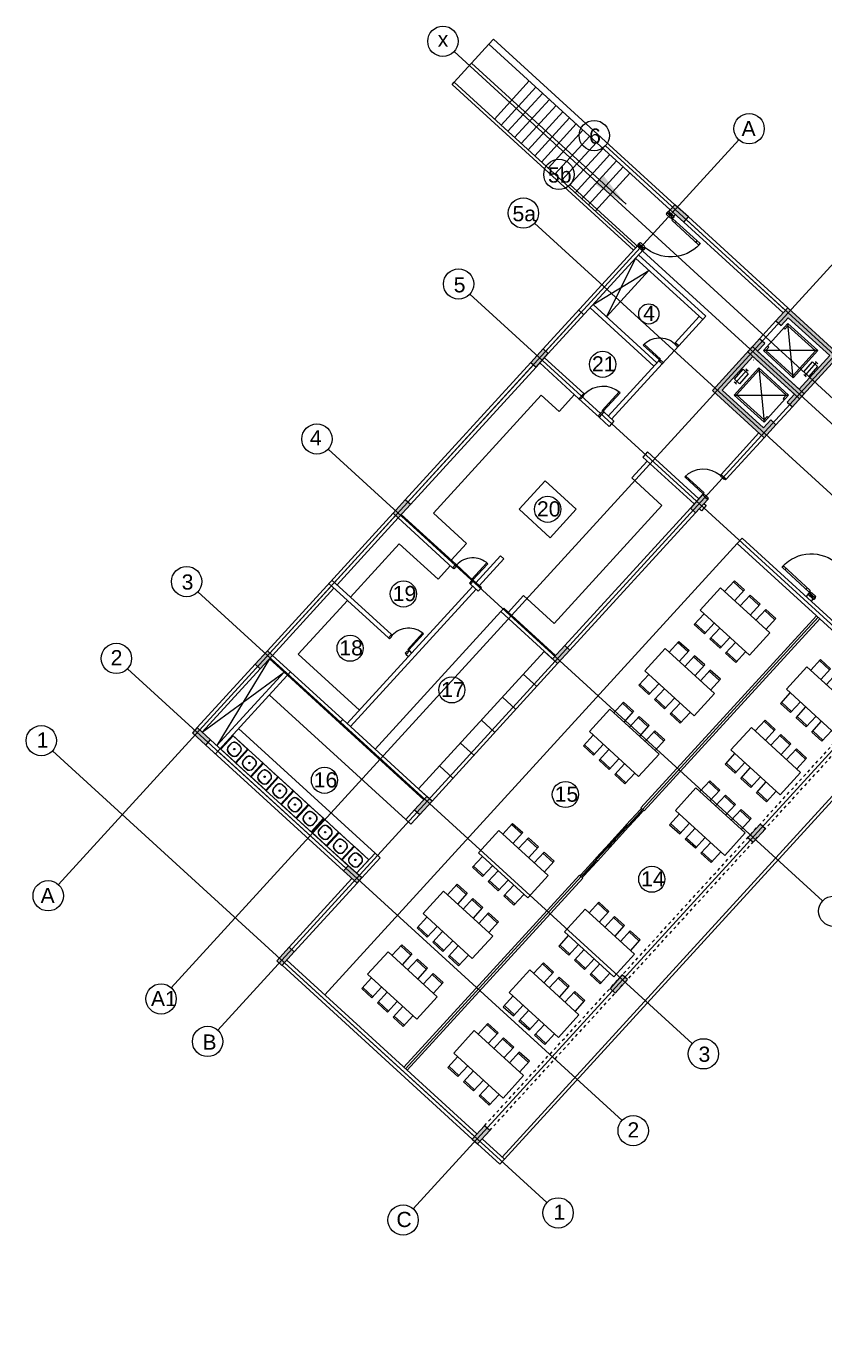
# Model space of a CAD drawing. Header units: metres. Extents: x 750 to 3116, y -341 to 1465.
# Drawn here: x 1546.46 to 1572.8, y 976.46 to 1019.56 of the extents above; entities that cross this region are included whole.
import ezdxf

# ---------------------------------------------------------------- set-up
doc = ezdxf.new("R2010")
doc.units = ezdxf.units.M
doc.linetypes.add('ACAD_ISO02W100', pattern=[15, 12, -3])
doc.linetypes.add('HIDDEN', pattern=[0.375, 0.25, -0.125])
for name, color, linetype, lineweight in [('A-Door', 254, 'Continuous', 5), ('Bathroom Door', 252, 'Continuous', 5), ('Bathroom fur', 252, 'Continuous', 5), ('Centre Line', 7, 'Continuous', 13), ('Column', 50, 'Continuous', 20), ('Cutout', 153, 'Continuous', 5), ('Door', 253, 'Continuous', 5), ('Furniture', 44, 'Continuous', 5), ('Glass', 254, 'Continuous', 0), ('GUIDE LINE', 7, 'Continuous', 5), ('Hatch', 251, 'Continuous', 5), ('Hidden line', 251, 'Continuous', 5), ('Inverted beam', 252, 'Continuous', 5), ('Levels', 252, 'Continuous', 5), ('Railing', 190, 'Continuous', 5), ('Stiarcase', 180, 'Continuous', 5), ('Wall ext', 20, 'Continuous', 18)]:
    doc.layers.add(name, color=color, linetype=linetype, lineweight=lineweight)
doc.layers.add('Text', color=7, linetype='Continuous')
doc.styles.get("Standard").update_dxf_attribs({"font": 'arial.ttf'})
doc.dimstyles.new('ISO-25', dxfattribs={"dimtxt": 2, "dimasz": 2, "dimexe": 1.25, "dimexo": 0.625, "dimgap": 1.5, "dimtad": 1, "dimtxsty": 'Standard', "dimblk": 'DOT', "dimcen": 1.5, "dimadec": 0, "dimazin": 0, "dimtfac": 1, "dimtmove": 0, "dimatfit": 3, "dimfxl": 0, "dimarcsym": 0})

# ---------------------------------------------------------------- blocks, each defined once
blk = doc.blocks.new('p wc')
at = {"layer": 'Bathroom fur', "ltscale": 0.35}
for p, q in [((29939889, 12241290), (29939956, 12241886)), ((29940602, 12241813), (29939956, 12241886)), ((29940534, 12241217), (29940602, 12241813)), ((29940534, 12241217), (29939889, 12241290))]:
    blk.add_line(p, q, dxfattribs=at)
at = {"layer": 'Bathroom fur'}
for p, q in [((29940332, 12241740), (29940213, 12241753)), ((29940333, 12241748), (29940214, 12241761)), ((29940048, 12241629), (29940034, 12241510)), ((29940056, 12241628), (29940042, 12241509)), ((29940166, 12241344), (29940286, 12241330)), ((29940167, 12241352), (29940287, 12241338)), ((29940444, 12241463), (29940457, 12241583)), ((29940452, 12241462), (29940465, 12241582))]:
    blk.add_line(p, q, dxfattribs=at)
blk.add_circle((29940245, 12241552), 22.5, dxfattribs=at)
for centre, radius, start, end in [((29940197, 12241612), 150, 83.5429, 173.5429), ((29940197, 12241612), 142, 83.5429, 173.5429), ((29940316, 12241599), 142, 353.5429, 83.5429), ((29940316, 12241599), 150, 353.5429, 83.5429), ((29940183, 12241493), 150, 173.5429, 263.5429), ((29940183, 12241493), 142, 173.5429, 263.5429), ((29940302, 12241479), 150, 263.5429, 353.5429), ((29940302, 12241479), 142, 263.5429, 353.5429)]:
    blk.add_arc(centre, radius, start, end, dxfattribs=at)
blk = doc.blocks.new('Dining Table')
at = {"layer": 'Furniture', "color": 0, "linetype": 'ByBlock'}
for p, q in [((29872645, 12208379), (29872645, 12208859)), ((29872645, 12208859), (29873095, 12208859)), ((29872645, 12208809), (29873095, 12208809)), ((29873095, 12208859), (29873095, 12208379)), ((29873345, 12208859), (29873345, 12208379)), ((29873795, 12208859), (29873345, 12208859)), ((29873795, 12208809), (29873345, 12208809)), ((29873795, 12208379), (29873795, 12208859)), ((29874495, 12208859), (29874045, 12208859)), ((29874045, 12208859), (29874045, 12208379)), ((29874495, 12208809), (29874045, 12208809)), ((29874495, 12208379), (29874495, 12208859)), ((29872470, 12208379), (29872470, 12207379)), ((29874670, 12208379), (29872470, 12208379)), ((29874670, 12207379), (29874670, 12208379)), ((29874670, 12207379), (29872470, 12207379)), ((29872645, 12207379), (29872645, 12206899)), ((29873095, 12206899), (29873095, 12207379)), ((29873345, 12206899), (29873345, 12207379)), ((29873795, 12207379), (29873795, 12206899)), ((29874045, 12206899), (29874045, 12207379)), ((29874495, 12207379), (29874495, 12206899)), ((29872645, 12206949), (29873095, 12206949)), ((29872645, 12206899), (29873095, 12206899)), ((29873795, 12206949), (29873345, 12206949)), ((29873795, 12206899), (29873345, 12206899)), ((29874495, 12206949), (29874045, 12206949)), ((29874495, 12206899), (29874045, 12206899))]:
    blk.add_line(p, q, dxfattribs=at)
blk = doc.blocks.new('Door 900')
at = {"layer": 'A-Door'}
for points in [[(29934124, 12198491), (29934164, 12198491), (29934164, 12198476), (29934239, 12198476), (29934314, 12198476), (29934314, 12198491), (29934354, 12198491), (29934354, 12198524), (29934239, 12198524), (29934124, 12198524)], [(29934164, 12197672), (29934314, 12197672), (29934314, 12197658), (29934354, 12197658), (29934354, 12197624), (29934239, 12197624), (29934124, 12197624), (29934124, 12197658), (29934164, 12197658)]]:
    blk.add_lwpolyline(points, close=True, dxfattribs=at)
blk.add_lwpolyline([(29935187, 12197658), (29934354, 12197658), (29934354, 12197698), (29935185, 12197698)], dxfattribs=at)
blk.add_arc((29934327, 12197631), 860, 1.7769, 88.2024, dxfattribs=at)
blk = doc.blocks.new('Door1')
at = {"layer": 'Bathroom Door'}
for p, q in [((1900.586, 444.886), (1899.856, 444.886)), ((1900.586, 444.846), (1899.857, 444.846))]:
    blk.add_line(p, q, dxfattribs=at)
for points in [[(1900.736, 444.921), (1900.586, 444.921), (1900.586, 444.886), (1900.636, 444.886), (1900.636, 444.871), (1900.736, 444.871), (1900.736, 444.921)], [(1900.586, 444.886), (1900.586, 444.846)], [(1900.736, 444.121), (1900.586, 444.121), (1900.586, 444.156), (1900.636, 444.156), (1900.636, 444.171), (1900.736, 444.171), (1900.736, 444.121)]]:
    blk.add_lwpolyline(points, dxfattribs=at)
blk.add_arc((1900.586, 444.886), 0.73, 180, 270, dxfattribs=at)
blk = doc.blocks.new('_Dot')
at = {"color": 0, "linetype": 'ByBlock', "lineweight": -2}
blk.add_line((-0.5, 0), (-1, 0), dxfattribs=at)
at = {"color": 0, "linetype": 'ByBlock', "const_width": 0.5}
blk.add_lwpolyline([(-0.25, 0, 1), (0.25, 0, 1)], format="xyb", close=True, dxfattribs=at)
blk = doc.blocks.new('Sliding door')
at = {"layer": 'Door'}
for p, q in [((29850796, 12200755), (29850108, 12200755)), ((29850846, 12200755), (29851508, 12200755)), ((29850846, 12200730), (29851508, 12200730)), ((29851608, 12200755), (29852271, 12200755)), ((29851608, 12200730), (29852271, 12200730)), ((29852321, 12200755), (29853008, 12200755)), ((29850158, 12200705), (29850746, 12200705)), ((29850158, 12200680), (29850746, 12200680)), ((29850158, 12200655), (29850746, 12200655)), ((29850796, 12200655), (29852321, 12200655)), ((29850846, 12200705), (29851508, 12200705)), ((29851508, 12200680), (29851401, 12200680)), ((29851608, 12200705), (29852271, 12200705)), ((29851608, 12200680), (29851716, 12200680)), ((29852371, 12200705), (29852958, 12200705)), ((29852371, 12200680), (29852958, 12200680)), ((29852371, 12200655), (29852958, 12200655))]:
    blk.add_line(p, q, dxfattribs=at)
for points in [[(29850108, 12200655), (29850058, 12200655), (29850058, 12200755), (29850108, 12200755)], [(29850796, 12200705), (29850846, 12200705), (29850846, 12200755), (29850796, 12200755)], [(29851508, 12200705), (29851558, 12200705), (29851558, 12200755), (29851508, 12200755)], [(29851558, 12200705), (29851608, 12200705), (29851608, 12200755), (29851558, 12200755)], [(29852271, 12200705), (29852321, 12200705), (29852321, 12200755), (29852271, 12200755)], [(29853058, 12200655), (29853008, 12200655), (29853008, 12200755), (29853058, 12200755)], [(29850108, 12200655), (29850158, 12200655), (29850158, 12200705), (29850108, 12200705)], [(29850746, 12200655), (29850796, 12200655), (29850796, 12200705), (29850746, 12200705)], [(29851388, 12200680), (29851401, 12200688), (29851401, 12200673)], [(29851729, 12200680), (29851716, 12200688), (29851716, 12200673)], [(29852321, 12200655), (29852371, 12200655), (29852371, 12200705), (29852321, 12200705)], [(29852958, 12200655), (29853008, 12200655), (29853008, 12200705), (29852958, 12200705)]]:
    blk.add_lwpolyline(points, close=True, dxfattribs=at)
blk = doc.blocks.new('lift1')
at = {"layer": 'Hatch', "transparency": 33554687}
h = blk.add_hatch(color=256, dxfattribs=at)
h.dxf.hatch_style = 1
h.paths.add_polyline_path([(29921053, 12204431), (29920354, 12203626), (29920180, 12203777), (29920729, 12204408), (29919333, 12205622), (29919104, 12205358), (29918930, 12205509), (29919310, 12205946)])
h.paths.add_polyline_path([(29920180, 12203777), (29920354, 12203626), (29919768, 12202951), (29918024, 12204467), (29918405, 12204905), (29918579, 12204754), (29918349, 12204489), (29919745, 12203276)])
for p, q in [((29919194, 12205280), (29919238, 12205241)), ((29918669, 12204676), (29918707, 12204643))]:
    blk.add_line(p, q)
at = {"lineweight": 5}
for p, q in [((29919536, 12203651), (29919330, 12205430)), ((29920333, 12204556), (29918533, 12204526)), ((29920311, 12204167), (29919926, 12203735)), ((29920353, 12204131), (29920272, 12204201)), ((29919968, 12203699), (29919886, 12203770))]:
    blk.add_line(p, q, dxfattribs=at)
for points in [[(29920333, 12204556), (29919330, 12205430), (29918533, 12204526), (29919536, 12203651)], [(29920182, 12204188), (29919887, 12203861), (29920056, 12203714), (29920350, 12204041)]]:
    blk.add_lwpolyline(points, close=True, dxfattribs=at)
blk.add_lwpolyline([(29918707, 12204643), (29918610, 12204531), (29919531, 12203728), (29920256, 12204550), (29919335, 12205353), (29919238, 12205241)], dxfattribs=at)
at = {"layer": 'Column'}
blk.add_lwpolyline([(29918930, 12205509), (29919310, 12205946), (29921053, 12204431), (29919768, 12202951), (29918024, 12204467), (29918405, 12204905), (29918579, 12204754), (29918349, 12204489), (29919745, 12203276), (29920729, 12204408), (29919333, 12205622), (29919104, 12205358), (29918930, 12205509)], dxfattribs=at)
blk = doc.blocks.new('door 1500')
at = {"layer": 'Door'}
for p, q in [((11493492.435, 4446033.785), (11493492.43, 4446033.735)), ((11493492.609, 4446033.719), (11493492.43, 4446033.735)), ((11493492.435, 4446033.785), (11493492.664, 4446033.765)), ((11493492.631, 4446033.804), (11493492.474, 4446033.818)), ((11493492.61, 4446033.734), (11493492.609, 4446033.719)), ((11493492.61, 4446033.734), (11493492.661, 4446033.729)), ((11493492.664, 4446033.765), (11493492.661, 4446033.729)), ((11493492.315, 4446032.42), (11493492.319, 4446032.471)), ((11493492.315, 4446032.42), (11493492.544, 4446032.4)), ((11493492.498, 4446032.455), (11493492.319, 4446032.471)), ((11493492.505, 4446032.367), (11493492.348, 4446032.381)), ((11493492.497, 4446032.441), (11493492.498, 4446032.455)), ((11493492.497, 4446032.441), (11493492.547, 4446032.436)), ((11493492.544, 4446032.4), (11493492.547, 4446032.436)), ((11493492.546, 4446032.428), (11493492.569, 4446032.426)), ((11493492.559, 4446032.438), (11493492.557, 4446032.415)), ((11493492.585, 4446032.436), (11493492.571, 4446032.437)), ((11493492.571, 4446032.437), (11493492.573, 4446032.415)), ((11493492.573, 4446032.415), (11493493.788, 4446032.308)), ((11493492.589, 4446032.476), (11493492.585, 4446032.436)), ((11493493.783, 4446032.371), (11493492.589, 4446032.476)), ((11493492.711, 4446032.465), (11493492.706, 4446032.404)), ((11493493.661, 4446032.382), (11493493.656, 4446032.32)), ((11493493.78, 4446032.331), (11493493.783, 4446032.371)), ((11493493.794, 4446032.33), (11493493.78, 4446032.331)), ((11493493.788, 4446032.308), (11493493.794, 4446032.33))]:
    blk.add_line(p, q, dxfattribs=at)
for points in [[(11493492.433, 4446033.847), (11493492.44, 4446033.846), (11493492.433, 4446033.767), (11493492.426, 4446033.768, -0.414214), (11493492.419, 4446033.776), (11493492.425, 4446033.84, -0.414214)], [(11493492.676, 4446033.826), (11493492.669, 4446033.826), (11493492.662, 4446033.747), (11493492.67, 4446033.747, 0.414214), (11493492.677, 4446033.753), (11493492.683, 4446033.818, 0.414214)], [(11493492.302, 4446032.353), (11493492.309, 4446032.352), (11493492.316, 4446032.438), (11493492.309, 4446032.439, 0.414214), (11493492.301, 4446032.432), (11493492.295, 4446032.361, 0.414214)], [(11493492.545, 4446032.331), (11493492.538, 4446032.332), (11493492.545, 4446032.418), (11493492.553, 4446032.418, -0.414214), (11493492.559, 4446032.41), (11493492.553, 4446032.338, -0.414214)]]:
    blk.add_lwpolyline(points, format="xyb", close=True, dxfattribs=at)
for radius in [0.00865, 0.00577]:
    blk.add_circle((11493492.558, 4446032.427), radius, dxfattribs=at)
at = {"layer": 'Door', "linetype": 'HIDDEN', "ltscale": 10}
blk.add_arc((11493492.493, 4446032.434), 1.305, 355.4248, 84.8429, dxfattribs=at)

msp = doc.modelspace()

# ---------------------------------------------------------------- hatches: boundary and pattern name
at = {"layer": 'Hatch', "transparency": 33554687}
h = msp.add_hatch(color=256, dxfattribs=at)
h.dxf.hatch_style = 1
h.paths.add_polyline_path([(1646.175, 977.256), (1646.005, 977.411), (1645.846, 977.238), (1645.755, 977.138), (1645.6, 976.969), (1645.769, 976.813)])
h.paths.add_polyline_path([(1649.318, 980.688), (1649.149, 980.843), (1648.743, 980.401), (1648.913, 980.245)])
h.paths.add_polyline_path([(1652.587, 984.256), (1652.417, 984.412), (1652.384, 984.375), (1652.292, 984.275), (1652.012, 983.969), (1652.182, 983.814)])
h.paths.add_polyline_path([(1655.856, 987.825), (1655.686, 987.98), (1655.281, 987.538), (1655.45, 987.383)])
h.paths.add_polyline_path([(1659.124, 991.394), (1658.955, 991.549), (1658.549, 991.106), (1658.719, 990.951)])
h.paths.add_polyline_path([(1661.826, 995.231), (1661.67, 995.061), (1662.113, 994.656), (1662.268, 994.826)])
h.paths.add_polyline_path([(1657.785, 998.932), (1657.629, 998.763), (1658.072, 998.357), (1658.227, 998.527)])
h.paths.add_polyline_path([(1654.516, 995.364), (1654.361, 995.194), (1654.471, 995.093), (1654.803, 994.789), (1654.958, 994.959)])
h.paths.add_polyline_path([(1652.746, 996.985), (1652.591, 996.815), (1653.033, 996.41), (1653.189, 996.58)])
h.paths.add_polyline_path([(1651.542, 991.776), (1651.372, 991.932), (1650.967, 991.489), (1651.137, 991.334)])
h.paths.add_polyline_path([(1650.045, 993.148), (1649.875, 993.303), (1649.47, 992.86), (1649.64, 992.705)])
h.paths.add_polyline_path([(1647.979, 988.227), (1647.823, 988.057), (1647.934, 987.956), (1648.266, 987.652), (1648.421, 987.822)])
h.paths.add_polyline_path([(1646.541, 989.544), (1646.209, 989.848), (1646.053, 989.678), (1646.496, 989.273), (1646.651, 989.443)])
h.paths.add_polyline_path([(1645.004, 984.639), (1644.835, 984.795), (1644.43, 984.352), (1644.599, 984.197)])
h.paths.add_polyline_path([(1643.632, 986.147), (1643.463, 986.302), (1643.058, 985.86), (1643.227, 985.704)])
h.paths.add_polyline_path([(1641.441, 981.09), (1641.286, 980.92), (1641.728, 980.515), (1641.884, 980.684)])
h.paths.add_polyline_path([(1640.114, 982.306), (1639.944, 982.461), (1639.539, 982.018), (1639.709, 981.863)])
h.paths.add_polyline_path([(1636.735, 978.838), (1636.403, 979.142), (1636.247, 978.973), (1636.69, 978.567), (1636.845, 978.737)])
h.paths.add_polyline_path([(1631.152, 984.454), (1630.982, 984.609), (1630.577, 984.167), (1630.746, 984.011)])
h.paths.add_polyline_path([(1634.17, 987.75), (1634.001, 987.905), (1633.595, 987.463), (1633.765, 987.307)])
h.paths.add_polyline_path([(1637.689, 991.591), (1637.519, 991.746), (1637.114, 991.304), (1637.284, 991.149)])
h.paths.add_polyline_path([(1640.833, 995.023), (1640.663, 995.178), (1640.258, 994.736), (1640.427, 994.581), (1640.461, 994.618), (1640.552, 994.717)])
h.paths.add_polyline_path([(1644.101, 998.592), (1643.932, 998.747), (1643.527, 998.305), (1643.696, 998.149)])
h.paths.add_polyline_path([(1646.999, 1001.755), (1647.09, 1001.854), (1647.245, 1002.024), (1647.076, 1002.179), (1646.67, 1001.737), (1646.84, 1001.581)])
h.paths.add_polyline_path([(1636.008, 999.191), (1635.839, 999.347), (1635.433, 998.904), (1635.603, 998.749)])
h.paths.add_polyline_path([(1631.525, 1003.298), (1631.369, 1003.129), (1631.48, 1003.027), (1631.812, 1002.723), (1631.967, 1002.893)])
h.paths.add_polyline_path([(1628.676, 999.847), (1628.506, 1000.002), (1628.101, 999.56), (1628.27, 999.405)])
h.paths.add_polyline_path([(1632.989, 995.896), (1632.82, 996.051), (1632.415, 995.609), (1632.584, 995.453)])
h.paths.add_polyline_path([(1629.471, 992.054), (1629.301, 992.21), (1628.896, 991.767), (1629.066, 991.612)])
h.paths.add_polyline_path([(1624.987, 996.161), (1624.832, 995.991), (1625.274, 995.586), (1625.43, 995.756)])
h.paths.add_polyline_path([(1626.327, 988.622), (1626.157, 988.778), (1626.124, 988.741), (1626.032, 988.641), (1625.752, 988.335), (1625.922, 988.18)])
h.paths.add_polyline_path([(1621.719, 992.593), (1621.563, 992.423), (1621.674, 992.322), (1622.006, 992.018), (1622.161, 992.187)])
h.paths.add_polyline_path([(1619.949, 994.214), (1619.794, 994.044), (1620.236, 993.639), (1620.391, 993.808), (1620.281, 993.91)])
h.paths.add_polyline_path([(1623.218, 997.782), (1623.062, 997.613), (1623.505, 997.207), (1623.66, 997.377)])
h.paths.add_polyline_path([(1626.486, 1001.351), (1626.331, 1001.181), (1626.773, 1000.776), (1626.929, 1000.945)])
h.paths.add_polyline_path([(1622.117, 1005.353), (1621.962, 1005.183), (1622.404, 1004.778), (1622.56, 1004.947)])
h.paths.add_polyline_path([(1619.143, 1001.765), (1618.973, 1001.921), (1618.568, 1001.478), (1618.738, 1001.323)])
h.paths.add_polyline_path([(1615.874, 998.197), (1615.705, 998.352), (1615.299, 997.91), (1615.469, 997.754)])
h.paths.add_polyline_path([(1612.731, 994.765), (1612.561, 994.92), (1612.156, 994.478), (1612.325, 994.322)])
h.paths.add_polyline_path([(1617.373, 990.513), (1617.203, 990.668), (1616.798, 990.226), (1616.967, 990.07)])
h.paths.add_polyline_path([(1618.745, 989.005), (1618.575, 989.16), (1618.17, 988.718), (1618.339, 988.563)])
h.paths.add_polyline_path([(1623.058, 985.054), (1622.889, 985.209), (1622.483, 984.767), (1622.653, 984.611)])
h.paths.add_polyline_path([(1619.915, 981.622), (1619.745, 981.777), (1619.34, 981.334), (1619.509, 981.179)])
h.paths.add_polyline_path([(1615.181, 985.455), (1615.026, 985.286), (1615.468, 984.881), (1615.624, 985.05)])
h.paths.add_polyline_path([(1613.411, 987.077), (1613.256, 986.907), (1613.699, 986.502), (1613.854, 986.671)])
h.paths.add_polyline_path([(1609.042, 991.079), (1608.887, 990.909), (1609.329, 990.504), (1609.485, 990.673)])
h.paths.add_polyline_path([(1610.143, 983.508), (1609.987, 983.338), (1610.43, 982.933), (1610.585, 983.103)])
h.paths.add_polyline_path([(1607.566, 979.807), (1607.397, 979.962), (1606.992, 979.52), (1607.161, 979.365)])
h.paths.add_polyline_path([(1602.924, 984.059), (1602.755, 984.214), (1602.35, 983.772), (1602.519, 983.617)])
h.paths.add_polyline_path([(1604.823, 995.445), (1604.653, 995.601), (1604.495, 995.427), (1604.403, 995.328), (1604.248, 995.158), (1604.418, 995.003)])
h.paths.add_polyline_path([(1607.842, 998.741), (1607.672, 998.896), (1607.267, 998.454), (1607.436, 998.298)])
h.paths.add_polyline_path([(1603.528, 1002.692), (1603.358, 1002.848), (1602.953, 1002.405), (1603.123, 1002.25)])
h.paths.add_polyline_path([(1600.09, 999.279), (1599.934, 999.109), (1600.377, 998.704), (1600.532, 998.874)])
h.paths.add_polyline_path([(1602.031, 1004.063), (1601.861, 1004.219), (1601.456, 1003.776), (1601.626, 1003.621)])
h.paths.add_polyline_path([(1596.087, 1009.508), (1595.918, 1009.663), (1595.513, 1009.22), (1595.682, 1009.065)])
h.paths.add_polyline_path([(1592.944, 1006.075), (1592.774, 1006.231), (1592.369, 1005.788), (1592.538, 1005.633)])
h.paths.add_polyline_path([(1598.32, 1000.9), (1598.164, 1000.731), (1598.607, 1000.325), (1598.762, 1000.495)])
h.paths.add_polyline_path([(1595.619, 997.063), (1595.449, 997.218), (1595.044, 996.776), (1595.213, 996.62)])
h.paths.add_polyline_path([(1589.675, 1002.507), (1589.505, 1002.662), (1589.1, 1002.22), (1589.27, 1002.064)])
h.paths.add_polyline_path([(1586.406, 998.938), (1586.237, 999.094), (1585.831, 998.651), (1586.001, 998.496)])
h.paths.add_polyline_path([(1592.225, 993.358), (1591.782, 993.763), (1591.627, 993.594), (1592.07, 993.188)])
h.paths.add_polyline_path([(1593.995, 991.737), (1593.552, 992.142), (1593.397, 991.972), (1593.839, 991.567)])
h.paths.add_polyline_path([(1596.821, 995.711), (1596.666, 995.541), (1597.108, 995.136), (1597.263, 995.305)])
h.paths.add_polyline_path([(1601.304, 991.604), (1601.135, 991.759), (1600.729, 991.317), (1600.899, 991.161)])
h.paths.add_polyline_path([(1598.161, 988.172), (1597.991, 988.327), (1597.586, 987.885), (1597.755, 987.729)])
h.paths.add_polyline_path([(1594.892, 984.603), (1594.722, 984.759), (1594.317, 984.316), (1594.487, 984.161)])
h.paths.add_polyline_path([(1590.578, 988.555), (1590.408, 988.71), (1590.003, 988.267), (1590.173, 988.112)])
h.paths.add_polyline_path([(1589.081, 989.926), (1588.912, 990.081), (1588.506, 989.639), (1588.676, 989.483)])
h.paths.add_polyline_path([(1583.138, 995.37), (1582.968, 995.525), (1582.563, 995.083), (1582.732, 994.927)])
h.paths.add_polyline_path([(1579.869, 991.801), (1579.699, 991.957), (1579.294, 991.514), (1579.464, 991.359)])
h.paths.add_polyline_path([(1585.245, 986.626), (1585.09, 986.456), (1585.532, 986.051), (1585.687, 986.221)])
h.paths.add_polyline_path([(1587.015, 985.005), (1586.859, 984.835), (1587.302, 984.43), (1587.457, 984.6)])
h.paths.add_polyline_path([(1582.669, 982.925), (1582.499, 983.08), (1582.094, 982.638), (1582.263, 982.483)])
h.paths.add_polyline_path([(1576.725, 988.369), (1576.556, 988.525), (1576.15, 988.082), (1576.32, 987.927)])
h.paths.add_polyline_path([(1591.748, 981.171), (1591.579, 981.326), (1591.42, 981.153), (1591.329, 981.054), (1591.173, 980.884), (1591.343, 980.729)])
h.paths.add_polyline_path([(1561.743, 983.137), (1561.574, 983.292), (1561.169, 982.849), (1561.339, 982.694)])
h.paths.add_polyline_path([(1566.286, 988.109), (1566.116, 988.264), (1565.712, 987.821), (1565.882, 987.666)])
h.paths.add_polyline_path([(1570.833, 993.084), (1570.663, 993.24), (1570.258, 992.797), (1570.428, 992.642)])
h.paths.add_polyline_path([(1575.254, 997.924), (1574.811, 998.328), (1574.656, 998.159), (1575.099, 997.754)])
h.paths.add_polyline_path([(1579.283, 1003.223), (1579.128, 1003.053), (1579.571, 1002.648), (1579.726, 1002.818)])
h.paths.add_polyline_path([(1568.934, 1003.949), (1568.764, 1004.104), (1568.36, 1003.661), (1568.529, 1003.506)])
h.paths.add_polyline_path([(1564.388, 998.973), (1564.218, 999.128), (1563.813, 998.685), (1563.983, 998.53)])
h.paths.add_polyline_path([(1559.841, 993.997), (1559.672, 994.153), (1559.267, 993.71), (1559.437, 993.554)])
h.paths.add_polyline_path([(1557.524, 991.462), (1557.211, 991.748), (1557.211, 991.748), (1557.196, 991.762), (1557.081, 991.866), (1556.926, 991.696), (1557.369, 991.292)])
h.paths.add_polyline_path([(1555.295, 989.022), (1555.125, 989.177), (1554.721, 988.734), (1554.89, 988.579)])
h.paths.add_polyline_path([(1552.096, 996.421), (1551.941, 996.252), (1551.941, 996.252), (1552.384, 995.847), (1552.539, 996.017)])
h.paths.add_polyline_path([(1554.583, 998.802), (1554.413, 998.957), (1554.008, 998.514), (1554.178, 998.359)])
h.paths.add_polyline_path([(1559.129, 1003.778), (1558.959, 1003.933), (1558.555, 1003.49), (1558.724, 1003.335)])
h.paths.add_polyline_path([(1563.675, 1008.754), (1563.506, 1008.909), (1563.101, 1008.466), (1563.271, 1008.311)])
h.paths.add_polyline_path([(1567.853, 1013.667), (1567.698, 1013.497), (1568.141, 1013.092), (1568.296, 1013.262)])

# ---------------------------------------------------------------- linework, layer by layer
at = {"layer": 'Centre Line', "color": 30, "true_color": 0xf26722}
for p, q in [((1547.521, 991.243), (1569.961, 1015.804)), ((1565.557, 1015.609), (1581.864, 1000.71)), ((1564.391, 1014.331), (1580.697, 999.432)), ((1563.224, 1013.054), (1579.53, 998.155)), ((1551.244, 987.842), (1573.684, 1012.402)), ((1552.779, 986.439), (1575.22, 1010.999)), ((1561.085, 1010.714), (1577.391, 995.815)), ((1556.414, 1005.602), (1572.72, 990.703)), ((1559.224, 980.55), (1581.665, 1005.11)), ((1552.117, 1000.899), (1568.424, 986)), ((1549.8, 998.363), (1566.107, 983.464)), ((1547.325, 995.654), (1563.631, 980.755))]:
    msp.add_line(p, q, dxfattribs=at)
at = {"layer": 'Centre Line', "color": 3, "true_color": 0x1fff1f}
msp.add_lwpolyline([(1560.568, 1018.718), (1582.572, 998.562), (1588.732, 1005.286), (1612.323, 983.678), (1624.767, 997.263), (1647.479, 976.459)], dxfattribs=at)
at = {"layer": 'Centre Line', "color": 30, "true_color": 0xf26722}
for centre in [(1560.2, 1019.056), (1570.299, 1016.173), (1565.189, 1015.946), (1564.025, 1014.666), (1562.855, 1013.392), (1560.717, 1011.052), (1556.045, 1005.939), (1551.749, 1001.237), (1549.432, 998.701), (1546.956, 995.991), (1547.183, 990.875), (1573.089, 990.365), (1550.906, 987.473), (1552.441, 986.07), (1568.792, 985.662), (1566.475, 983.127), (1564, 980.417), (1558.886, 980.181)]:
    msp.add_circle(centre, 0.5, dxfattribs=at)
at = {"layer": 'Column'}
for points in [[(1568.141, 1013.092), (1568.296, 1013.262), (1567.853, 1013.667), (1567.698, 1013.497), (1568.141, 1013.092)], [(1563.101, 1008.466), (1563.271, 1008.311), (1563.675, 1008.754), (1563.506, 1008.909), (1563.101, 1008.466)], [(1558.555, 1003.49), (1558.724, 1003.335), (1559.129, 1003.778), (1558.959, 1003.933), (1558.555, 1003.49)], [(1568.36, 1003.661), (1568.529, 1003.506), (1568.934, 1003.949), (1568.764, 1004.104), (1568.36, 1003.661)], [(1563.813, 998.685), (1563.983, 998.53), (1564.388, 998.973), (1564.218, 999.128), (1563.813, 998.685)], [(1554.008, 998.514), (1554.178, 998.359), (1554.583, 998.802), (1554.413, 998.957), (1554.008, 998.514)], [(1552.384, 995.847), (1552.539, 996.017), (1552.096, 996.421), (1551.941, 996.252), (1552.384, 995.847)], [(1559.267, 993.71), (1559.437, 993.554), (1559.841, 993.997), (1559.672, 994.153), (1559.267, 993.71)], [(1570.258, 992.797), (1570.428, 992.642), (1570.833, 993.084), (1570.663, 993.24), (1570.258, 992.797)], [(1557.369, 991.292), (1557.524, 991.462), (1557.081, 991.866), (1556.926, 991.696), (1557.369, 991.292)], [(1554.721, 988.734), (1554.89, 988.579), (1555.295, 989.022), (1555.125, 989.177), (1554.721, 988.734)], [(1565.712, 987.821), (1565.882, 987.666), (1566.286, 988.109), (1566.116, 988.264), (1565.712, 987.821)], [(1561.169, 982.849), (1561.339, 982.694), (1561.743, 983.137), (1561.574, 983.292), (1561.169, 982.849)]]:
    msp.add_lwpolyline(points, dxfattribs=at)
at = {"layer": 'Cutout'}
for p, q in [((1565.153, 1010.37), (1566.995, 1011.498)), ((1566.552, 1011.902), (1565.596, 1009.966)), ((1554.482, 998.691), (1552.746, 995.828)), ((1552.266, 996.266), (1554.961, 998.253))]:
    msp.add_line(p, q, dxfattribs=at)
at = {"layer": 'Furniture'}
for points in [[(1563.983, 998.53), (1559.841, 993.997), (1559.398, 994.402), (1563.54, 998.935)], [(1563.54, 998.935), (1563.983, 998.53)], [(1563.293, 997.775), (1562.85, 998.179)], [(1562.602, 997.019), (1562.16, 997.424)], [(1561.912, 996.264), (1561.469, 996.668)], [(1561.222, 995.508), (1560.779, 995.913)], [(1560.532, 994.753), (1560.089, 995.158)]]:
    msp.add_lwpolyline(points, dxfattribs=at)
at = {"layer": 'Glass', "color": 4, "true_color": 0x33ffff}
for p, q in [((1568.218, 1013.177), (1571.499, 1010.18)), ((1563.591, 1008.831), (1564.764, 1010.116)), ((1559.044, 1003.856), (1563.186, 1008.388)), ((1556.623, 1001.205), (1558.639, 1003.413)), ((1554.498, 998.88), (1556.521, 1001.094)), ((1566.783, 993.723), (1572.574, 1000.061)), ((1552.026, 996.174), (1552.026, 996.174)), ((1552.779, 995.642), (1557.004, 991.781)), ((1558.969, 985.17), (1564.76, 991.508)), ((1554.971, 988.667), (1561.246, 982.934))]:
    msp.add_line(p, q, dxfattribs=at)
at = {"layer": 'GUIDE LINE'}
for centre, radius in [((1566.992, 1010.065), 0.333), ((1565.469, 1008.404), 0.431), ((1563.655, 1003.622), 0.431), ((1558.897, 1000.829), 0.431), ((1557.139, 999.038), 0.431), ((1560.494, 997.664), 0.431), ((1556.294, 994.684), 0.431), ((1564.239, 994.214), 0.431), ((1567.089, 991.42), 0.431)]:
    msp.add_circle(centre, radius, dxfattribs=at)
at = {"layer": 'Hidden line', "ltscale": 0.005}
for p, q in [((1565.596, 1009.966), (1566.995, 1011.498)), ((1555.072, 998.152), (1556.793, 996.579)), ((1555.173, 998.263), (1556.895, 996.69))]:
    msp.add_line(p, q, dxfattribs=at)
at = {"layer": 'Hidden line'}
for p, q in [((1570.644, 1009.245), (1571.184, 1009.836)), ((1567.435, 1008.421), (1567.975, 1009.011)), ((1564.687, 1007.267), (1565.352, 1006.66)), ((1571.184, 1006.412), (1571.724, 1007.002)), ((1569.909, 1002.496), (1556.304, 987.605)), ((1560.621, 1001.806), (1561.211, 1001.266)), ((1562.107, 1000.245), (1557.965, 995.712)), ((1558.973, 993.388), (1554.475, 997.498)), ((1557.962, 992.281), (1553.463, 996.391))]:
    msp.add_line(p, q, dxfattribs=at)
at = {"layer": 'Hidden line', "linetype": 'ACAD_ISO02W100', "ltscale": 0.005}
for p, q in [((1561.574, 983.292), (1574.929, 997.909)), ((1561.743, 983.137), (1575.099, 997.754))]:
    msp.add_line(p, q, dxfattribs=at)
at = {"layer": 'Inverted beam'}
for p, q in [((1570.448, 1008.546), (1570.45, 1008.544)), ((1566.728, 993.774), (1572.519, 1000.111)), ((1566.839, 993.672), (1572.63, 1000.01)), ((1566.728, 993.774), (1566.839, 993.672)), ((1558.914, 985.221), (1564.704, 991.559)), ((1559.024, 985.12), (1564.815, 991.458)), ((1564.704, 991.559), (1564.815, 991.458))]:
    msp.add_line(p, q, dxfattribs=at)
at = {"layer": 'Levels'}
for p, q in [((1566.433, 1004.656), (1566.939, 1005.21)), ((1566.433, 1004.656), (1567.425, 1003.75)), ((1567.425, 1003.75), (1563.867, 999.856)), ((1562.861, 1000.774), (1562.356, 1000.22)), ((1563.867, 999.856), (1562.861, 1000.774)), ((1553.261, 996.17), (1557.759, 992.06))]:
    msp.add_line(p, q, dxfattribs=at)
for points in [[(1560.474, 1001.941), (1560.979, 1002.494), (1559.885, 1003.494), (1563.443, 1007.388), (1564.034, 1006.848), (1564.54, 1007.402)], [(1557.15, 1000.723), (1558.763, 1002.487), (1560.041, 1001.319), (1560.446, 1001.762)], [(1557.447, 996.998), (1555.43, 998.84), (1557.049, 1000.612)]]:
    msp.add_lwpolyline(points, dxfattribs=at)
msp.add_lwpolyline([(1563.571, 1004.562), (1564.599, 1003.622), (1563.739, 1002.681), (1562.711, 1003.621)], close=True, dxfattribs=at)
at = {"layer": 'Railing'}
for p, q in [((1560.504, 1017.632), (1560.571, 1017.706)), ((1566.484, 1012.168), (1560.504, 1017.632)), ((1566.551, 1012.242), (1560.571, 1017.706))]:
    msp.add_line(p, q, dxfattribs=at)
at = {"layer": 'Railing', "ltscale": 40}
for p, q in [((1562.158, 982.256), (1575.763, 997.147)), ((1562.232, 982.189), (1575.837, 997.079))]:
    msp.add_line(p, q, dxfattribs=at)
at = {"layer": 'Stiarcase'}
for p, q in [((1560.571, 1017.706), (1561.718, 1018.961)), ((1561.9, 1016.492), (1563.047, 1017.747)), ((1562.122, 1016.289), (1563.268, 1017.544)), ((1562.343, 1016.087), (1563.49, 1017.342)), ((1562.565, 1015.885), (1563.711, 1017.14)), ((1562.786, 1015.682), (1563.933, 1016.937)), ((1563.008, 1015.48), (1564.154, 1016.735)), ((1563.229, 1015.277), (1564.376, 1016.532)), ((1563.451, 1015.075), (1564.597, 1016.33))]:
    msp.add_line(p, q, dxfattribs=at)
at = {"layer": 'Stiarcase', "linetype": 'ACAD_ISO02W100', "ltscale": 40}
for p, q in [((1563.672, 1014.873), (1564.819, 1016.128)), ((1563.894, 1014.67), (1565.04, 1015.925)), ((1564.115, 1014.468), (1565.262, 1015.723)), ((1564.336, 1014.266), (1565.483, 1015.521)), ((1564.558, 1014.063), (1565.705, 1015.318)), ((1564.779, 1013.861), (1565.926, 1015.116)), ((1565.001, 1013.659), (1566.148, 1014.914)), ((1565.222, 1013.456), (1566.369, 1014.711))]:
    msp.add_line(p, q, dxfattribs=at)
at = {"layer": 'Wall ext'}
for p, q in [((1561.718, 1018.961), (1561.873, 1019.131)), ((1567.698, 1013.497), (1561.718, 1018.961)), ((1567.853, 1013.667), (1561.873, 1019.131)), ((1567.853, 1013.667), (1567.853, 1013.667)), ((1567.647, 1013.442), (1567.698, 1013.497)), ((1567.647, 1013.442), (1567.817, 1013.287)), ((1567.817, 1013.287), (1567.868, 1013.342)), ((1568.296, 1013.262), (1571.576, 1010.265)), ((1568.141, 1013.092), (1571.421, 1010.095)), ((1563.506, 1008.909), (1566.635, 1012.334)), ((1563.675, 1008.754), (1566.805, 1012.179)), ((1566.635, 1012.334), (1566.805, 1012.179)), ((1566.654, 1012.013), (1568.868, 1009.989)), ((1566.552, 1011.902), (1568.767, 1009.879)), ((1564.849, 1010.038), (1564.679, 1010.193)), ((1567.156, 1008.337), (1565.052, 1010.26)), ((1567.257, 1008.448), (1565.153, 1010.37)), ((1568.656, 1009.98), (1567.864, 1009.112)), ((1568.868, 1009.989), (1567.975, 1009.011)), ((1567.975, 1009.011), (1567.864, 1009.112)), ((1558.959, 1003.933), (1563.101, 1008.466)), ((1563.551, 1008.617), (1564.843, 1007.437)), ((1567.324, 1008.522), (1565.655, 1006.695)), ((1567.435, 1008.421), (1567.324, 1008.522)), ((1559.129, 1003.778), (1563.271, 1008.311)), ((1563.396, 1008.447), (1564.687, 1007.267)), ((1567.435, 1008.421), (1565.765, 1006.594)), ((1564.843, 1007.437), (1564.687, 1007.267)), ((1565.507, 1006.83), (1565.352, 1006.66)), ((1565.507, 1006.83), (1565.839, 1006.526)), ((1565.352, 1006.66), (1565.684, 1006.356)), ((1565.839, 1006.526), (1565.684, 1006.356)), ((1570.623, 1006.138), (1569.371, 1004.768)), ((1570.792, 1005.983), (1569.541, 1004.613)), ((1566.947, 1005.514), (1566.791, 1005.344)), ((1566.947, 1005.514), (1568.64, 1003.967)), ((1566.791, 1005.344), (1568.484, 1003.798)), ((1569.371, 1004.768), (1569.541, 1004.613)), ((1568.883, 1003.745), (1568.728, 1003.575)), ((1568.809, 1003.812), (1568.883, 1003.745)), ((1554.413, 998.957), (1558.555, 1003.49)), ((1556.708, 1001.128), (1558.724, 1003.335)), ((1560.519, 1001.695), (1558.724, 1003.335)), ((1560.621, 1001.806), (1558.826, 1003.446)), ((1568.36, 1003.661), (1564.218, 999.128)), ((1568.529, 1003.506), (1564.388, 998.973)), ((1568.654, 1003.643), (1568.728, 1003.575)), ((1570.064, 1002.666), (1569.909, 1002.496)), ((1574.656, 998.159), (1569.909, 1002.496)), ((1574.811, 998.328), (1570.064, 1002.666)), ((1561.285, 1001.198), (1562.095, 1002.084)), ((1562.205, 1001.983), (1562.095, 1002.084)), ((1560.519, 1001.695), (1560.621, 1001.806)), ((1561.396, 1001.097), (1562.205, 1001.983)), ((1556.437, 1001.172), (1558.401, 999.377)), ((1556.538, 1001.283), (1558.503, 999.487)), ((1561.11, 1001.155), (1561.211, 1001.266)), ((1561.368, 1000.919), (1561.11, 1001.155)), ((1561.47, 1001.03), (1561.211, 1001.266)), ((1554.583, 998.802), (1556.606, 1001.017)), ((1557.042, 996.555), (1561.184, 1001.088)), ((1557.153, 996.454), (1561.295, 1000.987)), ((1561.368, 1000.919), (1561.47, 1001.03)), ((1572.177, 1000.735), (1572.244, 1000.809)), ((1572.244, 1000.809), (1572.414, 1000.654)), ((1562.107, 1000.245), (1562.208, 1000.355)), ((1563.914, 998.796), (1562.208, 1000.355)), ((1572.347, 1000.58), (1572.414, 1000.654)), ((1563.813, 998.685), (1562.107, 1000.245)), ((1558.401, 999.377), (1558.503, 999.487)), ((1554.482, 998.691), (1555.072, 998.152)), ((1554.583, 998.802), (1555.173, 998.263)), ((1558.992, 998.837), (1559.093, 998.948)), ((1558.992, 998.837), (1559.066, 998.77)), ((1559.093, 998.948), (1559.167, 998.88)), ((1552.096, 996.421), (1554.008, 998.514)), ((1552.266, 996.266), (1554.178, 998.359)), ((1552.701, 995.557), (1555.173, 998.263)), ((1552.746, 995.828), (1554.961, 998.253)), ((1556.793, 996.579), (1556.895, 996.69)), ((1556.793, 996.579), (1559.57, 994.042)), ((1556.895, 996.69), (1559.672, 994.153)), ((1551.941, 996.252), (1551.941, 996.252)), ((1552.111, 996.097), (1552.111, 996.097)), ((1552.539, 996.017), (1557.081, 991.866)), ((1552.384, 995.847), (1556.926, 991.696)), ((1559.267, 993.71), (1558.973, 993.388)), ((1558.973, 993.388), (1559.143, 993.233)), ((1559.437, 993.554), (1559.143, 993.233)), ((1557.962, 992.281), (1557.355, 991.617)), ((1558.131, 992.126), (1557.524, 991.462)), ((1557.962, 992.281), (1558.131, 992.126)), ((1557.199, 991.447), (1555.125, 989.177)), ((1557.369, 991.292), (1555.295, 989.022)), ((1555.049, 988.752), (1561.324, 983.019)), ((1554.894, 988.582), (1561.169, 982.849)), ((1561.339, 982.694), (1562.077, 982.019)), ((1561.494, 982.863), (1562.232, 982.189))]:
    msp.add_line(p, q, dxfattribs=at)
at = {"layer": 'Wall ext', "ltscale": 40}
msp.add_line((1562.077, 982.019), (1562.232, 982.189), dxfattribs=at)

# ---------------------------------------------------------------- block references
at = {"yscale": 0.001, "zscale": 0.001}
for p, xscale, rotation in [((10263.653, 32130.756), -0.0009999999999999998, 96.58677321057203), ((-7121.284, -30114.509), -0.001, 276.5867732105721)]:
    msp.add_blockref('lift1', p, dxfattribs=dict(at, xscale=xscale, rotation=rotation))
at = {"layer": 'A-Door', "yscale": 0.001, "zscale": 0.001}
for p, xscale, rotation in [((-9621.348, -29319.757), 0.001, 47.58214843846888), ((15403.684, -28209.636), -0.001, 317.510969639692)]:
    msp.add_blockref('Door 900', p, dxfattribs=dict(at, xscale=xscale, rotation=rotation))
at = {"layer": 'Bathroom Door', "xscale": -1, "rotation": 137.5821484382749}
msp.add_blockref('Door1', (464.339, 2618.989), dxfattribs=at)
at = {"layer": 'Bathroom Door', "rotation": 227.5109696399019}
for p in [(2516.873, 2703.292), (2514.755, 2700.974)]:
    msp.add_blockref('Door1', p, dxfattribs=at)
at = {"layer": 'Bathroom fur', "xscale": 0.001, "yscale": 0.001, "zscale": 0.001, "rotation": 324.0393356632398}
for p in [(-29869.527, 8668.951), (-29869.028, 8668.494), (-29868.528, 8668.038), (-29868.028, 8667.581), (-29867.528, 8667.124), (-29867.028, 8666.668), (-29866.529, 8666.211), (-29866.029, 8665.754), (-29865.529, 8665.298)]:
    msp.add_blockref('p wc', p, dxfattribs=at)
at = {"layer": 'Door', "xscale": 0.001, "yscale": 0.001, "zscale": 0.001, "rotation": 47.58214843428286}
msp.add_blockref('Sliding door', (-9562.961, -29274.926), dxfattribs=at)
at = {"layer": 'Furniture', "xscale": -1}
for p, rotation in [((-4496636.908, 11474187.584), 132.5562832669356), ((4484567.43, -11478124.958), 312.4803481894613)]:
    msp.add_blockref('door 1500', p, dxfattribs=dict(at, rotation=rotation))
at = {"layer": 'Furniture', "xscale": 0.001, "yscale": 0.001, "zscale": 0.001, "rotation": 317.5821484384485}
for p in [(-28718.796, 12138.2), (-28720.624, 12136.199), (-28715.954, 12135.603), (-28722.452, 12134.199), (-28717.782, 12133.602), (-28719.61, 12131.602), (-28726.108, 12130.197), (-28727.936, 12128.197), (-28723.266, 12127.601), (-28729.764, 12126.196), (-28725.094, 12125.6), (-28726.922, 12123.599)]:
    msp.add_blockref('Dining Table', p, dxfattribs=at)

# ---------------------------------------------------------------- texts
at = {"layer": 'Text', "color": 30, "true_color": 0xf26722, "char_height": 0.5, "attachment_point": 1}
for s, width, insert in [('x', 0.83687, (1560.029, 1019.376)), ('A', 0.83687, (1570.048, 1016.43)), ('6', 0.83687, (1565.021, 1016.181)), ('5b', 0.83687, (1563.666, 1014.895)), ('5a', 0.83687, (1562.495, 1013.621)), ('5', 0.83687, (1560.556, 1011.276)), ('4', 3.12418, (1566.803, 1010.334)), ('21', 3.12418, (1565.116, 1008.667)), ('4', 0.83687, (1555.812, 1006.23)), ('20', 3.12418, (1563.302, 1003.885)), ('3', 0.83687, (1551.585, 1001.473)), ('19', 3.12418, (1558.544, 1001.093)), ('2', 0.83687, (1549.243, 998.977)), ('18', 3.12418, (1556.786, 999.302)), ('17', 3.12418, (1560.141, 997.928)), ('1', 0.83687, (1546.803, 996.263)), ('16', 3.12418, (1555.941, 994.948)), ('15', 3.12418, (1563.886, 994.477)), ('14', 3.12418, (1566.736, 991.684)), ('A', 0.83687, (1546.932, 991.132)), ('A1', 0.83687, (1550.571, 987.734)), ('B', 0.83687, (1552.271, 986.3)), ('3', 0.83687, (1568.629, 985.899)), ('2', 0.83687, (1566.286, 983.403)), ('C', 0.83687, (1558.667, 980.449)), ('1', 0.83687, (1563.847, 980.689))]:
    msp.add_mtext_dynamic_manual_height_columns(s, width=width, gutter_width=12.5, heights=[0], dxfattribs=dict(at, insert=insert))

# ---------------------------------------------------------------- leaders
msp.add_leader([(1566.239, 1013.679), (1561.145, 1018.333)], dimstyle='ISO-25', override={"dimasz": 1.2})

doc.saveas('drawing.dxf')
